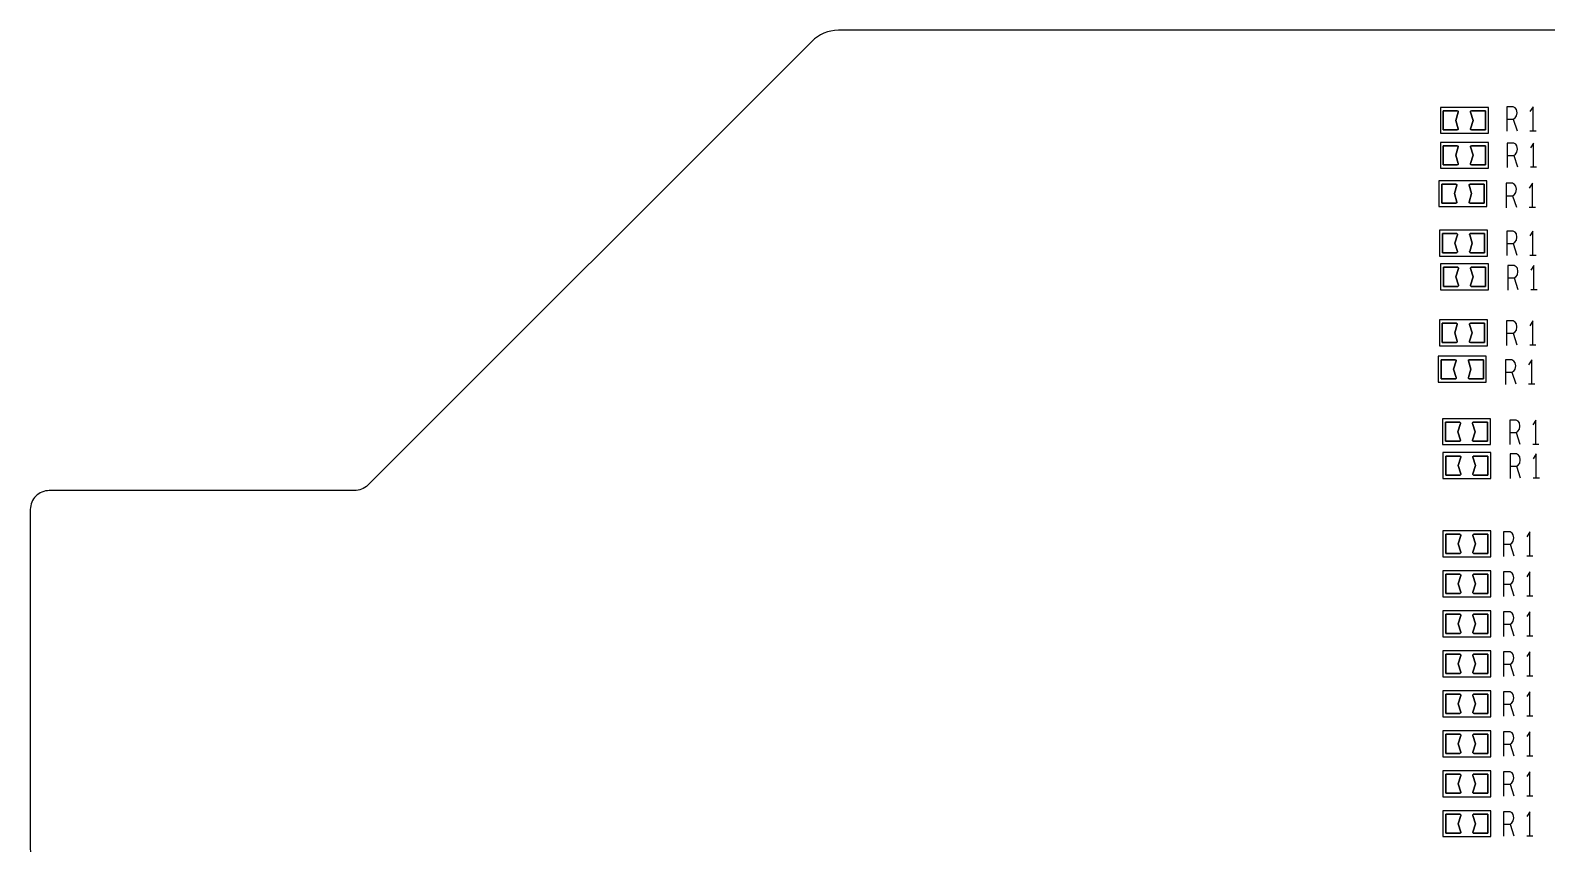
# Model space of a CAD drawing. Header units: millimetres. Extents: x 3228 to 3404, y -274 to -150.
# Drawn here: x 3260.14 to 3300.29, y -223.87 to -202.33 of the extents above; entities that cross this region are included whole.
import ezdxf

# ---------------------------------------------------------------- set-up
doc = ezdxf.new("R2010")
doc.units = ezdxf.units.MM
doc.layers.get('0').update_dxf_attribs({"lineweight": 25})
doc.layers.add('outline_layer0', color=5, linetype='Continuous')
doc.layers.add('s_layer2', color=7, linetype='Continuous')
doc.layers.add('SPB', color=6, linetype='Continuous', lineweight=25)

msp = doc.modelspace()

# ---------------------------------------------------------------- linework, layer by layer
for p, q in [((3299.237, -204.68), (3299.237, -205.001)), ((3299.248, -205.641), (3299.248, -205.962)), ((3299.219, -206.709), (3299.219, -207.03)), ((3299.234, -207.976), (3299.234, -208.297)), ((3299.26, -208.886), (3299.26, -209.207)), ((3299.231, -210.354), (3299.231, -210.675)), ((3299.201, -211.387), (3299.201, -211.708)), ((3299.312, -212.981), (3299.312, -213.302)), ((3299.322, -213.878), (3299.322, -214.199)), ((3299.151, -215.944), (3299.151, -216.265)), ((3299.151, -217.003), (3299.151, -217.324)), ((3299.151, -218.062), (3299.151, -218.383)), ((3299.151, -219.12), (3299.151, -219.442)), ((3299.151, -220.179), (3299.151, -220.5)), ((3299.151, -221.238), (3299.151, -221.559)), ((3299.151, -222.297), (3299.151, -222.618)), ((3299.151, -223.356), (3299.151, -223.677))]:
    msp.add_line(p, q)
at = {"layer": 'outline_layer0'}
msp.add_lwpolyline([(3281.575, -236.802), (3351.834, -236.802, 0.198849), (3352.541, -236.509), (3363.296, -225.754, -0.198916), (3364.003, -225.461), (3378.516, -225.461, 0.414068), (3379.016, -224.961), (3379.016, -214.166, 0.414218), (3378.516, -213.666), (3364.003, -213.666, -0.198916), (3363.296, -213.373), (3352.544, -202.621, 0.198916), (3351.837, -202.328), (3281.537, -202.328, 0.198917), (3280.83, -202.621), (3269.076, -214.375, -0.198733), (3268.722, -214.521), (3260.642, -214.521, 0.414362), (3260.141, -215.021), (3260.141, -224.021, 0.414216), (3260.642, -224.521), (3268.673, -224.521, -0.198921), (3269.026, -224.668), (3280.868, -236.509, 0.198917)], format="xyb", close=True, dxfattribs=at)
at = {"layer": 's_layer2'}
for p, q in [((3299.93, -204.352), (3299.849, -204.479)), ((3299.93, -204.987), (3299.93, -204.352)), ((3297.925, -204.459), (3297.553, -204.459)), ((3297.934, -204.461), (3297.93, -204.46)), ((3297.942, -204.465), (3297.938, -204.463)), ((3297.947, -204.472), (3297.945, -204.468)), ((3297.95, -204.48), (3297.949, -204.476)), ((3297.95, -204.489), (3297.951, -204.485)), ((3298.273, -204.483), (3298.273, -204.488)), ((3298.275, -204.475), (3298.274, -204.479)), ((3298.28, -204.467), (3298.277, -204.471)), ((3298.287, -204.462), (3298.283, -204.464)), ((3298.295, -204.46), (3298.291, -204.46)), ((3299.406, -204.68), (3299.508, -204.987)), ((3297.929, -204.967), (3297.933, -204.966)), ((3297.937, -204.965), (3297.941, -204.962)), ((3297.944, -204.959), (3297.947, -204.956)), ((3297.949, -204.952), (3297.95, -204.948)), ((3297.951, -204.943), (3297.951, -204.939)), ((3298.273, -204.938), (3298.273, -204.942)), ((3298.273, -204.946), (3298.275, -204.951)), ((3298.276, -204.955), (3298.279, -204.958)), ((3298.282, -204.961), (3298.286, -204.964)), ((3298.29, -204.966), (3298.294, -204.967)), ((3298.298, -204.967), (3298.671, -204.967)), ((3299.849, -204.987), (3300.011, -204.987)), ((3297.925, -205.385), (3297.553, -205.385)), ((3297.934, -205.387), (3297.93, -205.386)), ((3297.942, -205.391), (3297.938, -205.389)), ((3297.947, -205.398), (3297.945, -205.394)), ((3297.95, -205.406), (3297.949, -205.402)), ((3297.95, -205.415), (3297.951, -205.41)), ((3298.273, -205.409), (3298.273, -205.414)), ((3298.275, -205.401), (3298.274, -205.405)), ((3298.28, -205.393), (3298.277, -205.397)), ((3298.287, -205.388), (3298.283, -205.39)), ((3298.295, -205.385), (3298.291, -205.386)), ((3299.942, -205.313), (3299.86, -205.44)), ((3299.942, -205.948), (3299.942, -205.313)), ((3297.929, -205.893), (3297.933, -205.892)), ((3297.937, -205.89), (3297.941, -205.888)), ((3297.944, -205.885), (3297.947, -205.882)), ((3297.949, -205.878), (3297.95, -205.873)), ((3297.951, -205.869), (3297.951, -205.865)), ((3298.273, -205.863), (3298.273, -205.868)), ((3298.273, -205.872), (3298.275, -205.877)), ((3298.276, -205.881), (3298.279, -205.884)), ((3298.282, -205.887), (3298.286, -205.89)), ((3298.29, -205.892), (3298.294, -205.893)), ((3298.298, -205.893), (3298.671, -205.893)), ((3299.417, -205.641), (3299.519, -205.948)), ((3299.86, -205.948), (3300.023, -205.948)), ((3297.888, -206.401), (3297.516, -206.401)), ((3297.897, -206.403), (3297.892, -206.402)), ((3297.904, -206.407), (3297.9, -206.405)), ((3297.91, -206.414), (3297.907, -206.41)), ((3297.913, -206.422), (3297.912, -206.418)), ((3297.913, -206.431), (3297.913, -206.427)), ((3298.235, -206.425), (3298.236, -206.43)), ((3298.237, -206.417), (3298.236, -206.421)), ((3298.242, -206.41), (3298.239, -206.413)), ((3298.249, -206.404), (3298.245, -206.407)), ((3298.258, -206.402), (3298.253, -206.403)), ((3299.388, -206.709), (3299.49, -207.016)), ((3299.913, -206.381), (3299.831, -206.508)), ((3299.913, -207.016), (3299.913, -206.381)), ((3297.891, -206.909), (3297.895, -206.908)), ((3297.899, -206.907), (3297.903, -206.904)), ((3297.906, -206.901), (3297.909, -206.898)), ((3297.911, -206.894), (3297.913, -206.89)), ((3297.913, -206.885), (3297.913, -206.881)), ((3298.236, -206.88), (3298.235, -206.884)), ((3298.236, -206.889), (3298.237, -206.893)), ((3298.239, -206.897), (3298.241, -206.9)), ((3298.245, -206.904), (3298.248, -206.906)), ((3298.252, -206.908), (3298.256, -206.909)), ((3298.261, -206.909), (3298.633, -206.909)), ((3299.831, -207.016), (3299.994, -207.016)), ((3297.903, -207.711), (3297.53, -207.711)), ((3297.911, -207.713), (3297.907, -207.711)), ((3297.919, -207.717), (3297.915, -207.714)), ((3297.925, -207.724), (3297.922, -207.72)), ((3297.928, -207.732), (3297.927, -207.728)), ((3297.928, -207.741), (3297.928, -207.736)), ((3298.25, -207.735), (3298.251, -207.74)), ((3298.252, -207.727), (3298.251, -207.731)), ((3298.257, -207.719), (3298.254, -207.723)), ((3298.264, -207.714), (3298.26, -207.716)), ((3298.273, -207.711), (3298.268, -207.712)), ((3299.928, -207.648), (3299.846, -207.775)), ((3299.928, -208.283), (3299.928, -207.648)), ((3297.906, -208.219), (3297.91, -208.218)), ((3297.914, -208.216), (3297.918, -208.214)), ((3297.921, -208.211), (3297.924, -208.207)), ((3297.926, -208.204), (3297.927, -208.199)), ((3297.928, -208.195), (3297.928, -208.191)), ((3298.251, -208.189), (3298.25, -208.194)), ((3298.251, -208.198), (3298.252, -208.202)), ((3298.254, -208.206), (3298.256, -208.21)), ((3298.26, -208.213), (3298.263, -208.216)), ((3298.267, -208.218), (3298.271, -208.219)), ((3298.276, -208.219), (3298.648, -208.219)), ((3299.403, -207.976), (3299.505, -208.283)), ((3299.846, -208.283), (3300.009, -208.283)), ((3297.929, -208.604), (3297.556, -208.604)), ((3297.937, -208.606), (3297.933, -208.605)), ((3297.945, -208.61), (3297.941, -208.608)), ((3297.951, -208.617), (3297.948, -208.613)), ((3297.954, -208.625), (3297.953, -208.621)), ((3297.954, -208.634), (3297.954, -208.63)), ((3298.276, -208.628), (3298.277, -208.633)), ((3298.278, -208.62), (3298.277, -208.624)), ((3298.283, -208.612), (3298.28, -208.616)), ((3298.29, -208.607), (3298.286, -208.61)), ((3298.298, -208.605), (3298.294, -208.606)), ((3299.954, -208.558), (3299.872, -208.685)), ((3299.954, -209.193), (3299.954, -208.558)), ((3297.932, -209.112), (3297.936, -209.111)), ((3297.94, -209.11), (3297.944, -209.107)), ((3297.947, -209.104), (3297.95, -209.101)), ((3297.952, -209.097), (3297.953, -209.093)), ((3297.954, -209.088), (3297.954, -209.084)), ((3298.277, -209.083), (3298.276, -209.087)), ((3298.277, -209.091), (3298.278, -209.096)), ((3298.28, -209.1), (3298.282, -209.103)), ((3298.285, -209.106), (3298.289, -209.109)), ((3298.293, -209.111), (3298.297, -209.112)), ((3298.302, -209.112), (3298.674, -209.112)), ((3299.43, -208.886), (3299.531, -209.193)), ((3299.872, -209.193), (3300.035, -209.193)), ((3297.899, -210.089), (3297.527, -210.089)), ((3297.908, -210.091), (3297.904, -210.09)), ((3297.916, -210.095), (3297.912, -210.093)), ((3297.921, -210.102), (3297.919, -210.098)), ((3297.924, -210.11), (3297.923, -210.106)), ((3297.924, -210.119), (3297.925, -210.115)), ((3298.247, -210.113), (3298.247, -210.118)), ((3298.249, -210.105), (3298.248, -210.109)), ((3298.254, -210.097), (3298.251, -210.101)), ((3298.261, -210.092), (3298.257, -210.094)), ((3298.269, -210.089), (3298.265, -210.09)), ((3299.4, -210.354), (3299.501, -210.661)), ((3299.924, -210.026), (3299.843, -210.153)), ((3299.924, -210.661), (3299.924, -210.026)), ((3297.903, -210.597), (3297.907, -210.596)), ((3297.911, -210.594), (3297.915, -210.592)), ((3297.918, -210.589), (3297.921, -210.586)), ((3297.923, -210.582), (3297.924, -210.578)), ((3297.925, -210.573), (3297.924, -210.569)), ((3298.247, -210.568), (3298.247, -210.572)), ((3298.247, -210.576), (3298.248, -210.581)), ((3298.25, -210.585), (3298.253, -210.588)), ((3298.256, -210.591), (3298.26, -210.594)), ((3298.264, -210.596), (3298.268, -210.597)), ((3298.272, -210.597), (3298.645, -210.597)), ((3299.843, -210.661), (3300.005, -210.661)), ((3297.869, -211.053), (3297.497, -211.053)), ((3297.878, -211.054), (3297.873, -211.053)), ((3297.885, -211.059), (3297.882, -211.056)), ((3297.891, -211.066), (3297.888, -211.062)), ((3297.894, -211.074), (3297.893, -211.07)), ((3297.894, -211.083), (3297.894, -211.078)), ((3298.219, -211.068), (3298.217, -211.073)), ((3298.217, -211.077), (3298.217, -211.081)), ((3298.223, -211.061), (3298.221, -211.065)), ((3298.23, -211.056), (3298.227, -211.058)), ((3298.239, -211.053), (3298.234, -211.054)), ((3299.894, -211.059), (3299.813, -211.186)), ((3299.894, -211.694), (3299.894, -211.059)), ((3297.872, -211.561), (3297.877, -211.56)), ((3297.881, -211.558), (3297.884, -211.556)), ((3297.888, -211.553), (3297.89, -211.549)), ((3297.892, -211.545), (3297.894, -211.541)), ((3297.894, -211.537), (3297.894, -211.532)), ((3298.217, -211.531), (3298.217, -211.536)), ((3298.217, -211.54), (3298.218, -211.544)), ((3298.22, -211.548), (3298.223, -211.552)), ((3298.226, -211.555), (3298.229, -211.558)), ((3298.233, -211.559), (3298.238, -211.561)), ((3298.242, -211.561), (3298.614, -211.561)), ((3299.37, -211.387), (3299.471, -211.694)), ((3299.813, -211.694), (3299.975, -211.694)), ((3297.981, -212.707), (3297.609, -212.707)), ((3297.99, -212.709), (3297.985, -212.708)), ((3297.997, -212.713), (3297.994, -212.711)), ((3298.003, -212.72), (3298, -212.716)), ((3298.006, -212.728), (3298.005, -212.724)), ((3298.006, -212.737), (3298.006, -212.732)), ((3298.331, -212.723), (3298.329, -212.727)), ((3298.329, -212.731), (3298.329, -212.736)), ((3298.335, -212.715), (3298.333, -212.719)), ((3298.342, -212.71), (3298.339, -212.712)), ((3298.351, -212.707), (3298.346, -212.708)), ((3300.006, -212.652), (3299.925, -212.779)), ((3300.006, -213.287), (3300.006, -212.652)), ((3298.006, -213.191), (3298.006, -213.187)), ((3298.329, -213.186), (3298.329, -213.19)), ((3299.482, -212.981), (3299.583, -213.287)), ((3297.984, -213.215), (3297.989, -213.214)), ((3297.993, -213.212), (3297.996, -213.21)), ((3298, -213.207), (3298.002, -213.204)), ((3298.004, -213.2), (3298.006, -213.196)), ((3298.329, -213.194), (3298.33, -213.199)), ((3298.332, -213.203), (3298.335, -213.206)), ((3298.338, -213.209), (3298.341, -213.212)), ((3298.345, -213.214), (3298.35, -213.215)), ((3298.354, -213.215), (3298.726, -213.215)), ((3299.925, -213.287), (3300.087, -213.287)), ((3300.015, -213.55), (3299.934, -213.677)), ((3300.015, -214.185), (3300.015, -213.55)), ((3297.991, -213.605), (3297.618, -213.605)), ((3297.999, -213.606), (3297.995, -213.605)), ((3298.007, -213.611), (3298.003, -213.608)), ((3298.013, -213.617), (3298.01, -213.614)), ((3298.016, -213.625), (3298.014, -213.621)), ((3298.016, -213.634), (3298.016, -213.63)), ((3298.338, -213.629), (3298.339, -213.633)), ((3298.34, -213.62), (3298.339, -213.624)), ((3298.345, -213.613), (3298.342, -213.616)), ((3298.352, -213.607), (3298.348, -213.61)), ((3298.36, -213.605), (3298.356, -213.606)), ((3299.491, -213.878), (3299.593, -214.185)), ((3297.994, -214.112), (3297.998, -214.111)), ((3298.002, -214.11), (3298.006, -214.107)), ((3298.009, -214.104), (3298.012, -214.101)), ((3298.014, -214.097), (3298.015, -214.093)), ((3298.016, -214.089), (3298.016, -214.084)), ((3298.339, -214.083), (3298.338, -214.087)), ((3298.339, -214.092), (3298.34, -214.096)), ((3298.342, -214.1), (3298.344, -214.104)), ((3298.347, -214.107), (3298.351, -214.109)), ((3298.355, -214.111), (3298.359, -214.112)), ((3298.364, -214.113), (3298.736, -214.113)), ((3299.934, -214.185), (3300.097, -214.185)), ((3297.991, -215.679), (3297.618, -215.679)), ((3297.999, -215.681), (3297.995, -215.68)), ((3298.007, -215.685), (3298.003, -215.683)), ((3298.013, -215.692), (3298.01, -215.688)), ((3298.016, -215.7), (3298.014, -215.696)), ((3298.016, -215.709), (3298.016, -215.705)), ((3298.338, -215.703), (3298.339, -215.708)), ((3298.34, -215.695), (3298.339, -215.699)), ((3298.345, -215.687), (3298.342, -215.691)), ((3298.352, -215.682), (3298.348, -215.684)), ((3298.36, -215.679), (3298.356, -215.68)), ((3299.32, -215.944), (3299.421, -216.251)), ((3299.844, -215.616), (3299.763, -215.743)), ((3299.844, -216.251), (3299.844, -215.616)), ((3297.994, -216.187), (3297.998, -216.186)), ((3298.002, -216.184), (3298.006, -216.182)), ((3298.009, -216.179), (3298.012, -216.176)), ((3298.014, -216.172), (3298.015, -216.168)), ((3298.016, -216.163), (3298.016, -216.159)), ((3298.339, -216.158), (3298.338, -216.162)), ((3298.339, -216.166), (3298.34, -216.171)), ((3298.342, -216.175), (3298.344, -216.178)), ((3298.347, -216.181), (3298.351, -216.184)), ((3298.355, -216.186), (3298.359, -216.187)), ((3298.364, -216.187), (3298.736, -216.187)), ((3299.763, -216.251), (3299.925, -216.251)), ((3297.991, -216.738), (3297.618, -216.738)), ((3297.999, -216.74), (3297.995, -216.739)), ((3298.007, -216.744), (3298.003, -216.742)), ((3298.013, -216.751), (3298.01, -216.747)), ((3298.016, -216.759), (3298.014, -216.755)), ((3298.016, -216.768), (3298.016, -216.763)), ((3298.338, -216.762), (3298.339, -216.767)), ((3298.34, -216.754), (3298.339, -216.758)), ((3298.345, -216.746), (3298.342, -216.75)), ((3298.352, -216.741), (3298.348, -216.743)), ((3298.36, -216.738), (3298.356, -216.739)), ((3299.844, -216.675), (3299.763, -216.802)), ((3299.844, -217.31), (3299.844, -216.675)), ((3299.32, -217.003), (3299.421, -217.31)), ((3297.994, -217.246), (3297.998, -217.245)), ((3298.002, -217.243), (3298.006, -217.241)), ((3298.009, -217.238), (3298.012, -217.235)), ((3298.014, -217.231), (3298.015, -217.227)), ((3298.016, -217.222), (3298.016, -217.218)), ((3298.339, -217.217), (3298.338, -217.221)), ((3298.339, -217.225), (3298.34, -217.23)), ((3298.342, -217.234), (3298.344, -217.237)), ((3298.347, -217.24), (3298.351, -217.243)), ((3298.355, -217.245), (3298.359, -217.246)), ((3298.364, -217.246), (3298.736, -217.246)), ((3299.763, -217.31), (3299.925, -217.31)), ((3297.991, -217.797), (3297.618, -217.797)), ((3297.999, -217.798), (3297.995, -217.797)), ((3298.007, -217.803), (3298.003, -217.8)), ((3298.013, -217.81), (3298.01, -217.806)), ((3298.016, -217.818), (3298.014, -217.814)), ((3298.016, -217.827), (3298.016, -217.822)), ((3298.338, -217.821), (3298.339, -217.825)), ((3298.34, -217.812), (3298.339, -217.817)), ((3298.345, -217.805), (3298.342, -217.808)), ((3298.352, -217.8), (3298.348, -217.802)), ((3298.36, -217.797), (3298.356, -217.798)), ((3299.844, -217.733), (3299.763, -217.86)), ((3299.844, -218.368), (3299.844, -217.733)), ((3297.994, -218.305), (3297.998, -218.304)), ((3298.002, -218.302), (3298.006, -218.3)), ((3298.009, -218.297), (3298.012, -218.293)), ((3298.014, -218.289), (3298.015, -218.285)), ((3298.016, -218.281), (3298.016, -218.276)), ((3298.339, -218.275), (3298.338, -218.28)), ((3298.339, -218.284), (3298.34, -218.288)), ((3298.342, -218.292), (3298.344, -218.296)), ((3298.347, -218.299), (3298.351, -218.301)), ((3298.355, -218.303), (3298.359, -218.304)), ((3298.364, -218.305), (3298.736, -218.305)), ((3299.32, -218.062), (3299.421, -218.368)), ((3299.763, -218.368), (3299.925, -218.368)), ((3299.844, -218.792), (3299.763, -218.919)), ((3299.844, -219.427), (3299.844, -218.792)), ((3297.991, -218.856), (3297.618, -218.856)), ((3297.999, -218.857), (3297.995, -218.856)), ((3298.007, -218.862), (3298.003, -218.859)), ((3298.013, -218.868), (3298.01, -218.865)), ((3298.016, -218.877), (3298.014, -218.872)), ((3298.016, -218.885), (3298.016, -218.881)), ((3298.338, -218.88), (3298.339, -218.884)), ((3298.34, -218.871), (3298.339, -218.875)), ((3298.345, -218.864), (3298.342, -218.867)), ((3298.352, -218.859), (3298.348, -218.861)), ((3298.36, -218.856), (3298.356, -218.857)), ((3299.32, -219.12), (3299.421, -219.427)), ((3297.994, -219.364), (3297.998, -219.363)), ((3298.002, -219.361), (3298.006, -219.359)), ((3298.009, -219.356), (3298.012, -219.352)), ((3298.014, -219.348), (3298.015, -219.344)), ((3298.016, -219.34), (3298.016, -219.335)), ((3298.339, -219.334), (3298.338, -219.339)), ((3298.339, -219.343), (3298.34, -219.347)), ((3298.342, -219.351), (3298.344, -219.355)), ((3298.347, -219.358), (3298.351, -219.36)), ((3298.355, -219.362), (3298.359, -219.363)), ((3298.364, -219.364), (3298.736, -219.364)), ((3299.763, -219.427), (3299.925, -219.427)), ((3297.991, -219.914), (3297.618, -219.914)), ((3297.999, -219.916), (3297.995, -219.915)), ((3298.007, -219.92), (3298.003, -219.918)), ((3298.013, -219.927), (3298.01, -219.923)), ((3298.016, -219.935), (3298.014, -219.931)), ((3298.016, -219.944), (3298.016, -219.94)), ((3298.338, -219.939), (3298.339, -219.943)), ((3298.34, -219.93), (3298.339, -219.934)), ((3298.345, -219.923), (3298.342, -219.926)), ((3298.352, -219.917), (3298.348, -219.92)), ((3298.36, -219.915), (3298.356, -219.916)), ((3299.844, -219.851), (3299.763, -219.978)), ((3299.844, -220.486), (3299.844, -219.851)), ((3298.002, -220.42), (3298.006, -220.417)), ((3298.009, -220.414), (3298.012, -220.411)), ((3298.014, -220.407), (3298.015, -220.403)), ((3298.016, -220.398), (3298.016, -220.394)), ((3298.339, -220.393), (3298.338, -220.397)), ((3298.339, -220.402), (3298.34, -220.406)), ((3298.342, -220.41), (3298.344, -220.413)), ((3298.347, -220.417), (3298.351, -220.419)), ((3299.32, -220.179), (3299.421, -220.486)), ((3297.994, -220.422), (3297.998, -220.421)), ((3298.355, -220.421), (3298.359, -220.422)), ((3298.364, -220.422), (3298.736, -220.422)), ((3299.763, -220.486), (3299.925, -220.486)), ((3297.991, -220.973), (3297.618, -220.973)), ((3297.999, -220.975), (3297.995, -220.974)), ((3298.007, -220.979), (3298.003, -220.977)), ((3298.013, -220.986), (3298.01, -220.982)), ((3298.016, -220.994), (3298.014, -220.99)), ((3298.016, -221.003), (3298.016, -220.999)), ((3298.338, -220.997), (3298.339, -221.002)), ((3298.34, -220.989), (3298.339, -220.993)), ((3298.345, -220.982), (3298.342, -220.985)), ((3298.352, -220.976), (3298.348, -220.979)), ((3298.36, -220.974), (3298.356, -220.975)), ((3299.844, -220.91), (3299.763, -221.037)), ((3299.844, -221.545), (3299.844, -220.91)), ((3297.994, -221.481), (3297.998, -221.48)), ((3298.002, -221.479), (3298.006, -221.476)), ((3298.009, -221.473), (3298.012, -221.47)), ((3298.014, -221.466), (3298.015, -221.462)), ((3298.016, -221.457), (3298.016, -221.453)), ((3298.339, -221.452), (3298.338, -221.456)), ((3298.339, -221.461), (3298.34, -221.465)), ((3298.342, -221.469), (3298.344, -221.472)), ((3298.347, -221.475), (3298.351, -221.478)), ((3298.355, -221.48), (3298.359, -221.481)), ((3298.364, -221.481), (3298.736, -221.481)), ((3299.32, -221.238), (3299.421, -221.545)), ((3299.763, -221.545), (3299.925, -221.545)), ((3299.844, -221.969), (3299.763, -222.096)), ((3299.844, -222.604), (3299.844, -221.969)), ((3297.991, -222.032), (3297.618, -222.032)), ((3297.999, -222.034), (3297.995, -222.032)), ((3298.007, -222.038), (3298.003, -222.035)), ((3298.013, -222.045), (3298.01, -222.041)), ((3298.016, -222.053), (3298.014, -222.049)), ((3298.016, -222.062), (3298.016, -222.057)), ((3298.338, -222.056), (3298.339, -222.061)), ((3298.34, -222.048), (3298.339, -222.052)), ((3298.345, -222.04), (3298.342, -222.044)), ((3298.352, -222.035), (3298.348, -222.037)), ((3298.36, -222.032), (3298.356, -222.033)), ((3299.32, -222.297), (3299.421, -222.604)), ((3297.994, -222.54), (3297.998, -222.539)), ((3298.002, -222.537), (3298.006, -222.535)), ((3298.009, -222.532), (3298.012, -222.528)), ((3298.014, -222.525), (3298.015, -222.52)), ((3298.016, -222.516), (3298.016, -222.512)), ((3298.339, -222.51), (3298.338, -222.515)), ((3298.339, -222.519), (3298.34, -222.523)), ((3298.342, -222.527), (3298.344, -222.531)), ((3298.347, -222.534), (3298.351, -222.537)), ((3298.355, -222.539), (3298.359, -222.54)), ((3298.364, -222.54), (3298.736, -222.54)), ((3299.763, -222.604), (3299.925, -222.604)), ((3297.991, -223.091), (3297.618, -223.091)), ((3297.999, -223.093), (3297.995, -223.091)), ((3298.007, -223.097), (3298.003, -223.094)), ((3298.013, -223.104), (3298.01, -223.1)), ((3298.016, -223.112), (3298.014, -223.108)), ((3298.016, -223.121), (3298.016, -223.116)), ((3298.338, -223.115), (3298.339, -223.119)), ((3298.34, -223.106), (3298.339, -223.111)), ((3298.345, -223.099), (3298.342, -223.103)), ((3298.352, -223.094), (3298.348, -223.096)), ((3298.36, -223.091), (3298.356, -223.092)), ((3299.844, -223.027), (3299.763, -223.154)), ((3299.844, -223.662), (3299.844, -223.027)), ((3297.994, -223.599), (3297.998, -223.598)), ((3298.002, -223.596), (3298.006, -223.594)), ((3298.009, -223.591), (3298.012, -223.587)), ((3298.014, -223.584), (3298.015, -223.579)), ((3298.016, -223.575), (3298.016, -223.571)), ((3298.339, -223.569), (3298.338, -223.574)), ((3298.339, -223.578), (3298.34, -223.582)), ((3298.342, -223.586), (3298.344, -223.59)), ((3298.347, -223.593), (3298.351, -223.596)), ((3298.355, -223.597), (3298.359, -223.599)), ((3298.364, -223.599), (3298.736, -223.599)), ((3299.32, -223.356), (3299.421, -223.662)), ((3299.763, -223.662), (3299.925, -223.662))]:
    msp.add_line(p, q, dxfattribs=at)
for points in [[(3299.237, -204.68), (3299.406, -204.68), (3299.454, -204.649), (3299.494, -204.595), (3299.508, -204.511), (3299.494, -204.426), (3299.46, -204.384), (3299.406, -204.352), (3299.237, -204.352)], [(3297.477, -205.056), (3298.747, -205.056), (3298.747, -204.37), (3297.477, -204.37)], [(3297.477, -205.982), (3298.747, -205.982), (3298.747, -205.296), (3297.477, -205.296)], [(3299.248, -205.641), (3299.417, -205.641), (3299.465, -205.609), (3299.505, -205.556), (3299.519, -205.472), (3299.505, -205.387), (3299.471, -205.345), (3299.417, -205.313), (3299.248, -205.313)], [(3297.439, -206.998), (3298.709, -206.998), (3298.709, -206.313), (3297.439, -206.313)], [(3299.219, -206.709), (3299.388, -206.709), (3299.436, -206.678), (3299.476, -206.625), (3299.49, -206.54), (3299.476, -206.455), (3299.442, -206.413), (3299.388, -206.381), (3299.219, -206.381)], [(3297.454, -208.308), (3298.724, -208.308), (3298.724, -207.622), (3297.454, -207.622)], [(3299.234, -207.976), (3299.403, -207.976), (3299.451, -207.944), (3299.491, -207.891), (3299.505, -207.806), (3299.491, -207.722), (3299.457, -207.679), (3299.403, -207.648), (3299.234, -207.648)], [(3297.48, -209.201), (3298.75, -209.201), (3298.75, -208.515), (3297.48, -208.515)], [(3299.26, -208.886), (3299.43, -208.886), (3299.477, -208.855), (3299.517, -208.801), (3299.531, -208.717), (3299.517, -208.632), (3299.484, -208.59), (3299.43, -208.558), (3299.26, -208.558)], [(3297.451, -210.686), (3298.721, -210.686), (3298.721, -210), (3297.451, -210)], [(3299.231, -210.354), (3299.4, -210.354), (3299.447, -210.322), (3299.488, -210.269), (3299.501, -210.184), (3299.488, -210.1), (3299.454, -210.057), (3299.4, -210.026), (3299.231, -210.026)], [(3297.421, -211.65), (3298.691, -211.65), (3298.691, -210.964), (3297.421, -210.964)], [(3299.201, -211.387), (3299.37, -211.387), (3299.417, -211.355), (3299.458, -211.302), (3299.471, -211.218), (3299.458, -211.133), (3299.424, -211.091), (3299.37, -211.059), (3299.201, -211.059)], [(3297.533, -213.304), (3298.803, -213.304), (3298.803, -212.618), (3297.533, -212.618)], [(3299.312, -212.981), (3299.482, -212.981), (3299.529, -212.949), (3299.569, -212.896), (3299.583, -212.811), (3299.569, -212.727), (3299.536, -212.684), (3299.482, -212.652), (3299.312, -212.652)], [(3297.542, -214.202), (3298.812, -214.202), (3298.812, -213.516), (3297.542, -213.516)], [(3299.322, -213.878), (3299.491, -213.878), (3299.539, -213.846), (3299.579, -213.793), (3299.593, -213.708), (3299.579, -213.624), (3299.546, -213.581), (3299.491, -213.55), (3299.322, -213.55)], [(3297.542, -216.276), (3298.812, -216.276), (3298.812, -215.59), (3297.542, -215.59)], [(3299.151, -215.944), (3299.32, -215.944), (3299.367, -215.912), (3299.408, -215.859), (3299.421, -215.775), (3299.408, -215.69), (3299.374, -215.648), (3299.32, -215.616), (3299.151, -215.616)], [(3297.542, -217.335), (3298.812, -217.335), (3298.812, -216.649), (3297.542, -216.649)], [(3299.151, -217.003), (3299.32, -217.003), (3299.367, -216.971), (3299.408, -216.918), (3299.421, -216.833), (3299.408, -216.749), (3299.374, -216.706), (3299.32, -216.675), (3299.151, -216.675)], [(3297.542, -218.394), (3298.812, -218.394), (3298.812, -217.708), (3297.542, -217.708)], [(3299.151, -218.062), (3299.32, -218.062), (3299.367, -218.03), (3299.408, -217.977), (3299.421, -217.892), (3299.408, -217.808), (3299.374, -217.765), (3299.32, -217.733), (3299.151, -217.733)], [(3297.542, -219.453), (3298.812, -219.453), (3298.812, -218.767), (3297.542, -218.767)], [(3299.151, -219.12), (3299.32, -219.12), (3299.367, -219.088), (3299.408, -219.036), (3299.421, -218.951), (3299.408, -218.866), (3299.374, -218.824), (3299.32, -218.792), (3299.151, -218.792)], [(3297.542, -220.511), (3298.812, -220.511), (3298.812, -219.826), (3297.542, -219.826)], [(3299.151, -220.179), (3299.32, -220.179), (3299.367, -220.147), (3299.408, -220.095), (3299.421, -220.01), (3299.408, -219.925), (3299.374, -219.883), (3299.32, -219.851), (3299.151, -219.851)], [(3297.542, -221.57), (3298.812, -221.57), (3298.812, -220.885), (3297.542, -220.885)], [(3299.151, -221.238), (3299.32, -221.238), (3299.367, -221.206), (3299.408, -221.153), (3299.421, -221.069), (3299.408, -220.984), (3299.374, -220.942), (3299.32, -220.91), (3299.151, -220.91)], [(3297.542, -222.629), (3298.812, -222.629), (3298.812, -221.943), (3297.542, -221.943)], [(3299.151, -222.297), (3299.32, -222.297), (3299.367, -222.265), (3299.408, -222.212), (3299.421, -222.127), (3299.408, -222.043), (3299.374, -222), (3299.32, -221.969), (3299.151, -221.969)], [(3297.542, -223.688), (3298.812, -223.688), (3298.812, -223.002), (3297.542, -223.002)], [(3299.151, -223.356), (3299.32, -223.356), (3299.367, -223.324), (3299.408, -223.271), (3299.421, -223.186), (3299.408, -223.102), (3299.374, -223.059), (3299.32, -223.027), (3299.151, -223.027)]]:
    msp.add_lwpolyline(points, close=True, dxfattribs=at)
for points in [[(3297.553, -204.459), (3297.553, -204.967), (3297.925, -204.967)], [(3297.95, -204.935), (3297.883, -204.713), (3297.95, -204.492)], [(3298.274, -204.492), (3298.341, -204.713), (3298.274, -204.935)], [(3298.671, -204.967), (3298.671, -204.459), (3298.298, -204.459)], [(3297.553, -205.385), (3297.553, -205.893), (3297.925, -205.893)], [(3297.95, -205.86), (3297.883, -205.639), (3297.95, -205.418)], [(3298.274, -205.418), (3298.341, -205.639), (3298.274, -205.86)], [(3298.671, -205.893), (3298.671, -205.385), (3298.298, -205.385)], [(3297.516, -206.401), (3297.516, -206.909), (3297.888, -206.909)], [(3297.912, -206.877), (3297.846, -206.655), (3297.912, -206.434)], [(3298.237, -206.434), (3298.303, -206.655), (3298.237, -206.877)], [(3298.633, -206.909), (3298.633, -206.401), (3298.261, -206.401)], [(3297.53, -207.711), (3297.53, -208.219), (3297.903, -208.219)], [(3297.927, -208.186), (3297.861, -207.965), (3297.927, -207.744)], [(3298.252, -207.744), (3298.318, -207.965), (3298.252, -208.186)], [(3298.648, -208.219), (3298.648, -207.711), (3298.276, -207.711)], [(3297.556, -208.604), (3297.556, -209.112), (3297.929, -209.112)], [(3297.953, -209.08), (3297.887, -208.858), (3297.953, -208.637)], [(3298.278, -208.637), (3298.344, -208.858), (3298.278, -209.08)], [(3298.674, -209.112), (3298.674, -208.604), (3298.302, -208.604)], [(3297.527, -210.089), (3297.527, -210.597), (3297.899, -210.597)], [(3297.923, -210.564), (3297.857, -210.343), (3297.923, -210.122)], [(3298.248, -210.122), (3298.314, -210.343), (3298.248, -210.564)], [(3298.645, -210.597), (3298.645, -210.089), (3298.272, -210.089)], [(3297.497, -211.053), (3297.497, -211.561), (3297.869, -211.561)], [(3297.893, -211.528), (3297.827, -211.307), (3297.893, -211.086)], [(3298.218, -211.086), (3298.284, -211.307), (3298.218, -211.528)], [(3298.614, -211.561), (3298.614, -211.053), (3298.242, -211.053)], [(3297.609, -212.707), (3297.609, -213.215), (3297.981, -213.215)], [(3298.005, -213.182), (3297.939, -212.961), (3298.005, -212.74)], [(3298.33, -212.74), (3298.396, -212.961), (3298.33, -213.182)], [(3298.726, -213.215), (3298.726, -212.707), (3298.354, -212.707)], [(3297.618, -213.605), (3297.618, -214.113), (3297.991, -214.113)], [(3298.015, -214.08), (3297.949, -213.859), (3298.015, -213.637)], [(3298.339, -213.637), (3298.406, -213.859), (3298.339, -214.08)], [(3298.736, -214.113), (3298.736, -213.605), (3298.364, -213.605)], [(3297.618, -215.679), (3297.618, -216.187), (3297.991, -216.187)], [(3298.015, -216.155), (3297.949, -215.933), (3298.015, -215.712)], [(3298.339, -215.712), (3298.406, -215.933), (3298.339, -216.155)], [(3298.736, -216.187), (3298.736, -215.679), (3298.364, -215.679)], [(3297.618, -216.738), (3297.618, -217.246), (3297.991, -217.246)], [(3298.015, -217.213), (3297.949, -216.992), (3298.015, -216.771)], [(3298.339, -216.771), (3298.406, -216.992), (3298.339, -217.213)], [(3298.736, -217.246), (3298.736, -216.738), (3298.364, -216.738)], [(3297.618, -217.797), (3297.618, -218.305), (3297.991, -218.305)], [(3298.015, -218.272), (3297.949, -218.051), (3298.015, -217.83)], [(3298.339, -217.83), (3298.406, -218.051), (3298.339, -218.272)], [(3298.736, -218.305), (3298.736, -217.797), (3298.364, -217.797)], [(3297.618, -218.856), (3297.618, -219.364), (3297.991, -219.364)], [(3298.015, -219.331), (3297.949, -219.11), (3298.015, -218.889)], [(3298.339, -218.889), (3298.406, -219.11), (3298.339, -219.331)], [(3298.736, -219.364), (3298.736, -218.856), (3298.364, -218.856)], [(3297.618, -219.914), (3297.618, -220.422), (3297.991, -220.422)], [(3298.015, -220.39), (3297.949, -220.168), (3298.015, -219.947)], [(3298.339, -219.947), (3298.406, -220.168), (3298.339, -220.39)], [(3298.736, -220.422), (3298.736, -219.914), (3298.364, -219.914)], [(3297.618, -220.973), (3297.618, -221.481), (3297.991, -221.481)], [(3298.015, -221.449), (3297.949, -221.227), (3298.015, -221.006)], [(3298.339, -221.006), (3298.406, -221.227), (3298.339, -221.449)], [(3298.736, -221.481), (3298.736, -220.973), (3298.364, -220.973)], [(3297.618, -222.032), (3297.618, -222.54), (3297.991, -222.54)], [(3298.015, -222.507), (3297.949, -222.286), (3298.015, -222.065)], [(3298.339, -222.065), (3298.406, -222.286), (3298.339, -222.507)], [(3298.736, -222.54), (3298.736, -222.032), (3298.364, -222.032)], [(3297.618, -223.091), (3297.618, -223.599), (3297.991, -223.599)], [(3298.015, -223.566), (3297.949, -223.345), (3298.015, -223.124)], [(3298.339, -223.124), (3298.406, -223.345), (3298.339, -223.566)], [(3298.736, -223.599), (3298.736, -223.091), (3298.364, -223.091)]]:
    msp.add_lwpolyline(points, dxfattribs=at)
at = {"layer": 'SPB', "linetype": 'Continuous'}
for points in [[(3297.553, -204.459), (3297.925, -204.459), (3297.93, -204.46), (3297.934, -204.461), (3297.938, -204.463), (3297.942, -204.465), (3297.945, -204.468), (3297.947, -204.472), (3297.949, -204.476), (3297.95, -204.48), (3297.951, -204.485), (3297.95, -204.489), (3297.95, -204.492), (3297.883, -204.713), (3297.95, -204.935), (3297.951, -204.939), (3297.951, -204.943), (3297.95, -204.948), (3297.949, -204.952), (3297.947, -204.956), (3297.944, -204.959), (3297.941, -204.962), (3297.937, -204.965), (3297.933, -204.966), (3297.929, -204.967), (3297.925, -204.967), (3297.553, -204.967)], [(3298.298, -204.459), (3298.671, -204.459), (3298.671, -204.967), (3298.298, -204.967), (3298.294, -204.967), (3298.29, -204.966), (3298.286, -204.964), (3298.282, -204.961), (3298.279, -204.958), (3298.276, -204.955), (3298.275, -204.951), (3298.273, -204.946), (3298.273, -204.942), (3298.273, -204.938), (3298.274, -204.935), (3298.341, -204.713), (3298.274, -204.492), (3298.273, -204.488), (3298.273, -204.483), (3298.274, -204.479), (3298.275, -204.475), (3298.277, -204.471), (3298.28, -204.467), (3298.283, -204.464), (3298.287, -204.462), (3298.291, -204.46), (3298.295, -204.46)], [(3297.553, -205.385), (3297.925, -205.385), (3297.93, -205.386), (3297.934, -205.387), (3297.938, -205.389), (3297.942, -205.391), (3297.945, -205.394), (3297.947, -205.398), (3297.949, -205.402), (3297.95, -205.406), (3297.951, -205.41), (3297.95, -205.415), (3297.95, -205.418), (3297.883, -205.639), (3297.95, -205.86), (3297.951, -205.865), (3297.951, -205.869), (3297.95, -205.873), (3297.949, -205.878), (3297.947, -205.882), (3297.944, -205.885), (3297.941, -205.888), (3297.937, -205.89), (3297.933, -205.892), (3297.929, -205.893), (3297.925, -205.893), (3297.553, -205.893)], [(3298.298, -205.385), (3298.671, -205.385), (3298.671, -205.893), (3298.298, -205.893), (3298.294, -205.893), (3298.29, -205.892), (3298.286, -205.89), (3298.282, -205.887), (3298.279, -205.884), (3298.276, -205.881), (3298.275, -205.877), (3298.273, -205.872), (3298.273, -205.868), (3298.273, -205.863), (3298.274, -205.86), (3298.341, -205.639), (3298.274, -205.418), (3298.273, -205.414), (3298.273, -205.409), (3298.274, -205.405), (3298.275, -205.401), (3298.277, -205.397), (3298.28, -205.393), (3298.283, -205.39), (3298.287, -205.388), (3298.291, -205.386), (3298.295, -205.385)], [(3297.516, -206.401), (3297.888, -206.401), (3297.892, -206.402), (3297.897, -206.403), (3297.9, -206.405), (3297.904, -206.407), (3297.907, -206.41), (3297.91, -206.414), (3297.912, -206.418), (3297.913, -206.422), (3297.913, -206.427), (3297.913, -206.431), (3297.912, -206.434), (3297.846, -206.655), (3297.912, -206.877), (3297.913, -206.881), (3297.913, -206.885), (3297.913, -206.89), (3297.911, -206.894), (3297.909, -206.898), (3297.906, -206.901), (3297.903, -206.904), (3297.899, -206.907), (3297.895, -206.908), (3297.891, -206.909), (3297.888, -206.909), (3297.516, -206.909)], [(3298.261, -206.401), (3298.633, -206.401), (3298.633, -206.909), (3298.261, -206.909), (3298.256, -206.909), (3298.252, -206.908), (3298.248, -206.906), (3298.245, -206.904), (3298.241, -206.9), (3298.239, -206.897), (3298.237, -206.893), (3298.236, -206.889), (3298.235, -206.884), (3298.236, -206.88), (3298.237, -206.877), (3298.303, -206.655), (3298.237, -206.434), (3298.236, -206.43), (3298.235, -206.425), (3298.236, -206.421), (3298.237, -206.417), (3298.239, -206.413), (3298.242, -206.41), (3298.245, -206.407), (3298.249, -206.404), (3298.253, -206.403), (3298.258, -206.402)], [(3297.53, -207.711), (3297.903, -207.711), (3297.907, -207.711), (3297.911, -207.713), (3297.915, -207.714), (3297.919, -207.717), (3297.922, -207.72), (3297.925, -207.724), (3297.927, -207.728), (3297.928, -207.732), (3297.928, -207.736), (3297.928, -207.741), (3297.927, -207.744), (3297.861, -207.965), (3297.927, -208.186), (3297.928, -208.191), (3297.928, -208.195), (3297.927, -208.199), (3297.926, -208.204), (3297.924, -208.207), (3297.921, -208.211), (3297.918, -208.214), (3297.914, -208.216), (3297.91, -208.218), (3297.906, -208.219), (3297.903, -208.219), (3297.53, -208.219)], [(3298.276, -207.711), (3298.648, -207.711), (3298.648, -208.219), (3298.276, -208.219), (3298.271, -208.219), (3298.267, -208.218), (3298.263, -208.216), (3298.26, -208.213), (3298.256, -208.21), (3298.254, -208.206), (3298.252, -208.202), (3298.251, -208.198), (3298.25, -208.194), (3298.251, -208.189), (3298.252, -208.186), (3298.318, -207.965), (3298.252, -207.744), (3298.251, -207.74), (3298.25, -207.735), (3298.251, -207.731), (3298.252, -207.727), (3298.254, -207.723), (3298.257, -207.719), (3298.26, -207.716), (3298.264, -207.714), (3298.268, -207.712), (3298.273, -207.711)], [(3297.556, -208.604), (3297.929, -208.604), (3297.933, -208.605), (3297.937, -208.606), (3297.941, -208.608), (3297.945, -208.61), (3297.948, -208.613), (3297.951, -208.617), (3297.953, -208.621), (3297.954, -208.625), (3297.954, -208.63), (3297.954, -208.634), (3297.953, -208.637), (3297.887, -208.858), (3297.953, -209.08), (3297.954, -209.084), (3297.954, -209.088), (3297.953, -209.093), (3297.952, -209.097), (3297.95, -209.101), (3297.947, -209.104), (3297.944, -209.107), (3297.94, -209.11), (3297.936, -209.111), (3297.932, -209.112), (3297.929, -209.112), (3297.556, -209.112)], [(3298.302, -208.604), (3298.674, -208.604), (3298.674, -209.112), (3298.302, -209.112), (3298.297, -209.112), (3298.293, -209.111), (3298.289, -209.109), (3298.285, -209.106), (3298.282, -209.103), (3298.28, -209.1), (3298.278, -209.096), (3298.277, -209.091), (3298.276, -209.087), (3298.277, -209.083), (3298.278, -209.08), (3298.344, -208.858), (3298.278, -208.637), (3298.277, -208.633), (3298.276, -208.628), (3298.277, -208.624), (3298.278, -208.62), (3298.28, -208.616), (3298.283, -208.612), (3298.286, -208.61), (3298.29, -208.607), (3298.294, -208.606), (3298.298, -208.605)], [(3297.527, -210.089), (3297.899, -210.089), (3297.904, -210.09), (3297.908, -210.091), (3297.912, -210.093), (3297.916, -210.095), (3297.919, -210.098), (3297.921, -210.102), (3297.923, -210.106), (3297.924, -210.11), (3297.925, -210.115), (3297.924, -210.119), (3297.923, -210.122), (3297.857, -210.343), (3297.923, -210.564), (3297.924, -210.569), (3297.925, -210.573), (3297.924, -210.578), (3297.923, -210.582), (3297.921, -210.586), (3297.918, -210.589), (3297.915, -210.592), (3297.911, -210.594), (3297.907, -210.596), (3297.903, -210.597), (3297.899, -210.597), (3297.527, -210.597)], [(3298.272, -210.089), (3298.645, -210.089), (3298.645, -210.597), (3298.272, -210.597), (3298.268, -210.597), (3298.264, -210.596), (3298.26, -210.594), (3298.256, -210.591), (3298.253, -210.588), (3298.25, -210.585), (3298.248, -210.581), (3298.247, -210.576), (3298.247, -210.572), (3298.247, -210.568), (3298.248, -210.564), (3298.314, -210.343), (3298.248, -210.122), (3298.247, -210.118), (3298.247, -210.113), (3298.248, -210.109), (3298.249, -210.105), (3298.251, -210.101), (3298.254, -210.097), (3298.257, -210.094), (3298.261, -210.092), (3298.265, -210.09), (3298.269, -210.089)], [(3297.497, -211.053), (3297.869, -211.053), (3297.873, -211.053), (3297.878, -211.054), (3297.882, -211.056), (3297.885, -211.059), (3297.888, -211.062), (3297.891, -211.066), (3297.893, -211.07), (3297.894, -211.074), (3297.894, -211.078), (3297.894, -211.083), (3297.893, -211.086), (3297.827, -211.307), (3297.893, -211.528), (3297.894, -211.532), (3297.894, -211.537), (3297.894, -211.541), (3297.892, -211.545), (3297.89, -211.549), (3297.888, -211.553), (3297.884, -211.556), (3297.881, -211.558), (3297.877, -211.56), (3297.872, -211.561), (3297.869, -211.561), (3297.497, -211.561)], [(3298.242, -211.053), (3298.614, -211.053), (3298.614, -211.561), (3298.242, -211.561), (3298.238, -211.561), (3298.233, -211.559), (3298.229, -211.558), (3298.226, -211.555), (3298.223, -211.552), (3298.22, -211.548), (3298.218, -211.544), (3298.217, -211.54), (3298.217, -211.536), (3298.217, -211.531), (3298.218, -211.528), (3298.284, -211.307), (3298.218, -211.086), (3298.217, -211.081), (3298.217, -211.077), (3298.217, -211.073), (3298.219, -211.068), (3298.221, -211.065), (3298.223, -211.061), (3298.227, -211.058), (3298.23, -211.056), (3298.234, -211.054), (3298.239, -211.053)], [(3297.609, -212.707), (3297.981, -212.707), (3297.985, -212.708), (3297.99, -212.709), (3297.994, -212.711), (3297.997, -212.713), (3298, -212.716), (3298.003, -212.72), (3298.005, -212.724), (3298.006, -212.728), (3298.006, -212.732), (3298.006, -212.737), (3298.005, -212.74), (3297.939, -212.961), (3298.005, -213.182), (3298.006, -213.187), (3298.006, -213.191), (3298.006, -213.196), (3298.004, -213.2), (3298.002, -213.204), (3298, -213.207), (3297.996, -213.21), (3297.993, -213.212), (3297.989, -213.214), (3297.984, -213.215), (3297.981, -213.215), (3297.609, -213.215)], [(3298.354, -212.707), (3298.726, -212.707), (3298.726, -213.215), (3298.354, -213.215), (3298.35, -213.215), (3298.345, -213.214), (3298.341, -213.212), (3298.338, -213.209), (3298.335, -213.206), (3298.332, -213.203), (3298.33, -213.199), (3298.329, -213.194), (3298.329, -213.19), (3298.329, -213.186), (3298.33, -213.182), (3298.396, -212.961), (3298.33, -212.74), (3298.329, -212.736), (3298.329, -212.731), (3298.329, -212.727), (3298.331, -212.723), (3298.333, -212.719), (3298.335, -212.715), (3298.339, -212.712), (3298.342, -212.71), (3298.346, -212.708), (3298.351, -212.707)], [(3297.618, -213.605), (3297.991, -213.605), (3297.995, -213.605), (3297.999, -213.606), (3298.003, -213.608), (3298.007, -213.611), (3298.01, -213.614), (3298.013, -213.617), (3298.014, -213.621), (3298.016, -213.625), (3298.016, -213.63), (3298.016, -213.634), (3298.015, -213.637), (3297.949, -213.859), (3298.015, -214.08), (3298.016, -214.084), (3298.016, -214.089), (3298.015, -214.093), (3298.014, -214.097), (3298.012, -214.101), (3298.009, -214.104), (3298.006, -214.107), (3298.002, -214.11), (3297.998, -214.111), (3297.994, -214.112), (3297.991, -214.113), (3297.618, -214.113)], [(3298.364, -213.605), (3298.736, -213.605), (3298.736, -214.113), (3298.364, -214.113), (3298.359, -214.112), (3298.355, -214.111), (3298.351, -214.109), (3298.347, -214.107), (3298.344, -214.104), (3298.342, -214.1), (3298.34, -214.096), (3298.339, -214.092), (3298.338, -214.087), (3298.339, -214.083), (3298.339, -214.08), (3298.406, -213.859), (3298.339, -213.637), (3298.339, -213.633), (3298.338, -213.629), (3298.339, -213.624), (3298.34, -213.62), (3298.342, -213.616), (3298.345, -213.613), (3298.348, -213.61), (3298.352, -213.607), (3298.356, -213.606), (3298.36, -213.605)], [(3297.618, -215.679), (3297.991, -215.679), (3297.995, -215.68), (3297.999, -215.681), (3298.003, -215.683), (3298.007, -215.685), (3298.01, -215.688), (3298.013, -215.692), (3298.014, -215.696), (3298.016, -215.7), (3298.016, -215.705), (3298.016, -215.709), (3298.015, -215.712), (3297.949, -215.933), (3298.015, -216.155), (3298.016, -216.159), (3298.016, -216.163), (3298.015, -216.168), (3298.014, -216.172), (3298.012, -216.176), (3298.009, -216.179), (3298.006, -216.182), (3298.002, -216.184), (3297.998, -216.186), (3297.994, -216.187), (3297.991, -216.187), (3297.618, -216.187)], [(3298.364, -215.679), (3298.736, -215.679), (3298.736, -216.187), (3298.364, -216.187), (3298.359, -216.187), (3298.355, -216.186), (3298.351, -216.184), (3298.347, -216.181), (3298.344, -216.178), (3298.342, -216.175), (3298.34, -216.171), (3298.339, -216.166), (3298.338, -216.162), (3298.339, -216.158), (3298.339, -216.155), (3298.406, -215.933), (3298.339, -215.712), (3298.339, -215.708), (3298.338, -215.703), (3298.339, -215.699), (3298.34, -215.695), (3298.342, -215.691), (3298.345, -215.687), (3298.348, -215.684), (3298.352, -215.682), (3298.356, -215.68), (3298.36, -215.679)], [(3297.618, -216.738), (3297.991, -216.738), (3297.995, -216.739), (3297.999, -216.74), (3298.003, -216.742), (3298.007, -216.744), (3298.01, -216.747), (3298.013, -216.751), (3298.014, -216.755), (3298.016, -216.759), (3298.016, -216.763), (3298.016, -216.768), (3298.015, -216.771), (3297.949, -216.992), (3298.015, -217.213), (3298.016, -217.218), (3298.016, -217.222), (3298.015, -217.227), (3298.014, -217.231), (3298.012, -217.235), (3298.009, -217.238), (3298.006, -217.241), (3298.002, -217.243), (3297.998, -217.245), (3297.994, -217.246), (3297.991, -217.246), (3297.618, -217.246)], [(3298.364, -216.738), (3298.736, -216.738), (3298.736, -217.246), (3298.364, -217.246), (3298.359, -217.246), (3298.355, -217.245), (3298.351, -217.243), (3298.347, -217.24), (3298.344, -217.237), (3298.342, -217.234), (3298.34, -217.23), (3298.339, -217.225), (3298.338, -217.221), (3298.339, -217.217), (3298.339, -217.213), (3298.406, -216.992), (3298.339, -216.771), (3298.339, -216.767), (3298.338, -216.762), (3298.339, -216.758), (3298.34, -216.754), (3298.342, -216.75), (3298.345, -216.746), (3298.348, -216.743), (3298.352, -216.741), (3298.356, -216.739), (3298.36, -216.738)], [(3297.618, -217.797), (3297.991, -217.797), (3297.995, -217.797), (3297.999, -217.798), (3298.003, -217.8), (3298.007, -217.803), (3298.01, -217.806), (3298.013, -217.81), (3298.014, -217.814), (3298.016, -217.818), (3298.016, -217.822), (3298.016, -217.827), (3298.015, -217.83), (3297.949, -218.051), (3298.015, -218.272), (3298.016, -218.276), (3298.016, -218.281), (3298.015, -218.285), (3298.014, -218.289), (3298.012, -218.293), (3298.009, -218.297), (3298.006, -218.3), (3298.002, -218.302), (3297.998, -218.304), (3297.994, -218.305), (3297.991, -218.305), (3297.618, -218.305)], [(3298.364, -217.797), (3298.736, -217.797), (3298.736, -218.305), (3298.364, -218.305), (3298.359, -218.304), (3298.355, -218.303), (3298.351, -218.301), (3298.347, -218.299), (3298.344, -218.296), (3298.342, -218.292), (3298.34, -218.288), (3298.339, -218.284), (3298.338, -218.28), (3298.339, -218.275), (3298.339, -218.272), (3298.406, -218.051), (3298.339, -217.83), (3298.339, -217.825), (3298.338, -217.821), (3298.339, -217.817), (3298.34, -217.812), (3298.342, -217.808), (3298.345, -217.805), (3298.348, -217.802), (3298.352, -217.8), (3298.356, -217.798), (3298.36, -217.797)], [(3297.618, -218.856), (3297.991, -218.856), (3297.995, -218.856), (3297.999, -218.857), (3298.003, -218.859), (3298.007, -218.862), (3298.01, -218.865), (3298.013, -218.868), (3298.014, -218.872), (3298.016, -218.877), (3298.016, -218.881), (3298.016, -218.885), (3298.015, -218.889), (3297.949, -219.11), (3298.015, -219.331), (3298.016, -219.335), (3298.016, -219.34), (3298.015, -219.344), (3298.014, -219.348), (3298.012, -219.352), (3298.009, -219.356), (3298.006, -219.359), (3298.002, -219.361), (3297.998, -219.363), (3297.994, -219.364), (3297.991, -219.364), (3297.618, -219.364)], [(3298.364, -218.856), (3298.736, -218.856), (3298.736, -219.364), (3298.364, -219.364), (3298.359, -219.363), (3298.355, -219.362), (3298.351, -219.36), (3298.347, -219.358), (3298.344, -219.355), (3298.342, -219.351), (3298.34, -219.347), (3298.339, -219.343), (3298.338, -219.339), (3298.339, -219.334), (3298.339, -219.331), (3298.406, -219.11), (3298.339, -218.889), (3298.339, -218.884), (3298.338, -218.88), (3298.339, -218.875), (3298.34, -218.871), (3298.342, -218.867), (3298.345, -218.864), (3298.348, -218.861), (3298.352, -218.859), (3298.356, -218.857), (3298.36, -218.856)], [(3297.618, -219.914), (3297.991, -219.914), (3297.995, -219.915), (3297.999, -219.916), (3298.003, -219.918), (3298.007, -219.92), (3298.01, -219.923), (3298.013, -219.927), (3298.014, -219.931), (3298.016, -219.935), (3298.016, -219.94), (3298.016, -219.944), (3298.015, -219.947), (3297.949, -220.168), (3298.015, -220.39), (3298.016, -220.394), (3298.016, -220.398), (3298.015, -220.403), (3298.014, -220.407), (3298.012, -220.411), (3298.009, -220.414), (3298.006, -220.417), (3298.002, -220.42), (3297.998, -220.421), (3297.994, -220.422), (3297.991, -220.422), (3297.618, -220.422)], [(3298.364, -219.914), (3298.736, -219.914), (3298.736, -220.422), (3298.364, -220.422), (3298.359, -220.422), (3298.355, -220.421), (3298.351, -220.419), (3298.347, -220.417), (3298.344, -220.413), (3298.342, -220.41), (3298.34, -220.406), (3298.339, -220.402), (3298.338, -220.397), (3298.339, -220.393), (3298.339, -220.39), (3298.406, -220.168), (3298.339, -219.947), (3298.339, -219.943), (3298.338, -219.939), (3298.339, -219.934), (3298.34, -219.93), (3298.342, -219.926), (3298.345, -219.923), (3298.348, -219.92), (3298.352, -219.917), (3298.356, -219.916), (3298.36, -219.915)], [(3297.618, -220.973), (3297.991, -220.973), (3297.995, -220.974), (3297.999, -220.975), (3298.003, -220.977), (3298.007, -220.979), (3298.01, -220.982), (3298.013, -220.986), (3298.014, -220.99), (3298.016, -220.994), (3298.016, -220.999), (3298.016, -221.003), (3298.015, -221.006), (3297.949, -221.227), (3298.015, -221.449), (3298.016, -221.453), (3298.016, -221.457), (3298.015, -221.462), (3298.014, -221.466), (3298.012, -221.47), (3298.009, -221.473), (3298.006, -221.476), (3298.002, -221.479), (3297.998, -221.48), (3297.994, -221.481), (3297.991, -221.481), (3297.618, -221.481)], [(3298.364, -220.973), (3298.736, -220.973), (3298.736, -221.481), (3298.364, -221.481), (3298.359, -221.481), (3298.355, -221.48), (3298.351, -221.478), (3298.347, -221.475), (3298.344, -221.472), (3298.342, -221.469), (3298.34, -221.465), (3298.339, -221.461), (3298.338, -221.456), (3298.339, -221.452), (3298.339, -221.449), (3298.406, -221.227), (3298.339, -221.006), (3298.339, -221.002), (3298.338, -220.997), (3298.339, -220.993), (3298.34, -220.989), (3298.342, -220.985), (3298.345, -220.982), (3298.348, -220.979), (3298.352, -220.976), (3298.356, -220.975), (3298.36, -220.974)], [(3297.618, -222.032), (3297.991, -222.032), (3297.995, -222.032), (3297.999, -222.034), (3298.003, -222.035), (3298.007, -222.038), (3298.01, -222.041), (3298.013, -222.045), (3298.014, -222.049), (3298.016, -222.053), (3298.016, -222.057), (3298.016, -222.062), (3298.015, -222.065), (3297.949, -222.286), (3298.015, -222.507), (3298.016, -222.512), (3298.016, -222.516), (3298.015, -222.52), (3298.014, -222.525), (3298.012, -222.528), (3298.009, -222.532), (3298.006, -222.535), (3298.002, -222.537), (3297.998, -222.539), (3297.994, -222.54), (3297.991, -222.54), (3297.618, -222.54)], [(3298.364, -222.032), (3298.736, -222.032), (3298.736, -222.54), (3298.364, -222.54), (3298.359, -222.54), (3298.355, -222.539), (3298.351, -222.537), (3298.347, -222.534), (3298.344, -222.531), (3298.342, -222.527), (3298.34, -222.523), (3298.339, -222.519), (3298.338, -222.515), (3298.339, -222.51), (3298.339, -222.507), (3298.406, -222.286), (3298.339, -222.065), (3298.339, -222.061), (3298.338, -222.056), (3298.339, -222.052), (3298.34, -222.048), (3298.342, -222.044), (3298.345, -222.04), (3298.348, -222.037), (3298.352, -222.035), (3298.356, -222.033), (3298.36, -222.032)], [(3297.618, -223.091), (3297.991, -223.091), (3297.995, -223.091), (3297.999, -223.093), (3298.003, -223.094), (3298.007, -223.097), (3298.01, -223.1), (3298.013, -223.104), (3298.014, -223.108), (3298.016, -223.112), (3298.016, -223.116), (3298.016, -223.121), (3298.015, -223.124), (3297.949, -223.345), (3298.015, -223.566), (3298.016, -223.571), (3298.016, -223.575), (3298.015, -223.579), (3298.014, -223.584), (3298.012, -223.587), (3298.009, -223.591), (3298.006, -223.594), (3298.002, -223.596), (3297.998, -223.598), (3297.994, -223.599), (3297.991, -223.599), (3297.618, -223.599)], [(3298.364, -223.091), (3298.736, -223.091), (3298.736, -223.599), (3298.364, -223.599), (3298.359, -223.599), (3298.355, -223.597), (3298.351, -223.596), (3298.347, -223.593), (3298.344, -223.59), (3298.342, -223.586), (3298.34, -223.582), (3298.339, -223.578), (3298.338, -223.574), (3298.339, -223.569), (3298.339, -223.566), (3298.406, -223.345), (3298.339, -223.124), (3298.339, -223.119), (3298.338, -223.115), (3298.339, -223.111), (3298.34, -223.106), (3298.342, -223.103), (3298.345, -223.099), (3298.348, -223.096), (3298.352, -223.094), (3298.356, -223.092), (3298.36, -223.091)]]:
    msp.add_lwpolyline(points, close=True, dxfattribs=at)

doc.saveas('drawing.dxf')
